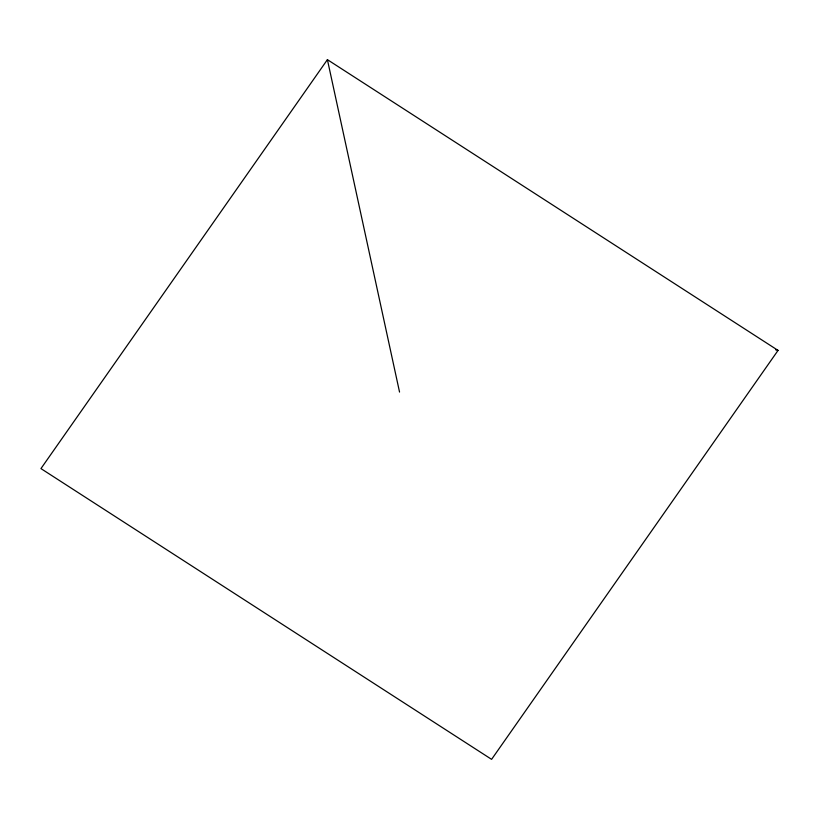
<?xml version="1.0" encoding="UTF-8"?>
<svg xmlns="http://www.w3.org/2000/svg" width="819" height="819" viewBox="0 0 819 819"><rect width="100%" height="100%" fill="white"/><g stroke="black" fill="none" stroke-linecap="round" stroke-linejoin="round"><path stroke-width="1.23" d="M327.405 59.654L40.95 468.591L491.595 759.346L778.05 350.409L327.405 59.654L399.549 392.076M775.583 349.774L778.05 350.409"/></g></svg>
